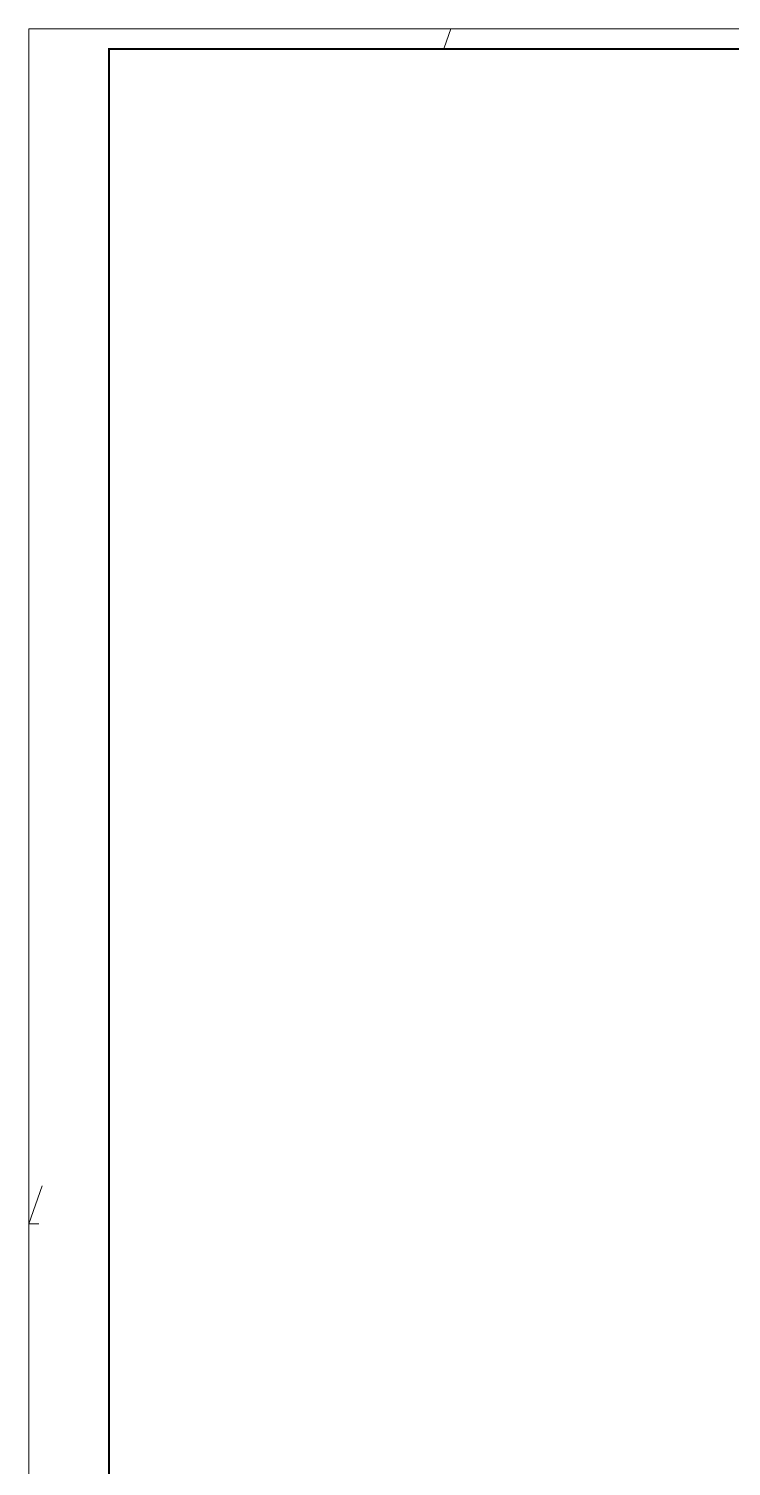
# Model space of a CAD drawing. Header units: millimetres. Extents: x -3929 to 624051, y 52832 to 514950.
# Drawn here: x -3904 to 13569, y 396278 to 432000 of the extents above; entities that cross this region are included whole.
import ezdxf

# ---------------------------------------------------------------- set-up
doc = ezdxf.new("R2010")
doc.units = ezdxf.units.MM
doc.layers.add('9_Форматы', color=7, linetype='Continuous')
doc.layers.add('ОВ-рамка', color=7, linetype='Continuous', lineweight=30)

# ---------------------------------------------------------------- blocks, each defined once
blk = doc.blocks.new('*U2998')
at = {"layer": '9_Форматы', "color": 7, "linetype": 'Continuous', "lineweight": 9, "ltscale": 100}
blk.add_lwpolyline([(5, -5), (5, 589), (-836, 589), (-836, -5)], close=True, dxfattribs=at)
at = {"layer": '9_Форматы', "color": 7, "linetype": 'Continuous', "lineweight": 15, "ltscale": 100}
for points in [[(-731, 589), (-732.67, 584.29)], [(-832.67, 301.43), (-836, 292)], [(-836, 292), (-833.5, 292)]]:
    blk.add_lwpolyline(points, dxfattribs=at)
at = {"layer": '9_Форматы', "color": 7, "linetype": 'Continuous', "lineweight": 9, "ltscale": 100, "const_width": 0.5}
blk.add_lwpolyline([(0, 0), (0, 584), (-816, 584), (-816, 0)], close=True, dxfattribs=at)

msp = doc.modelspace()

# ---------------------------------------------------------------- block references
at = {"layer": 'ОВ-рамка', "ltscale": 100, "transparency": 33554687, "xscale": 100, "yscale": 100, "zscale": 100}
msp.add_blockref('*U2998', (79696.148, 373100.153, 576.986), dxfattribs=at)

doc.saveas('drawing.dxf')
